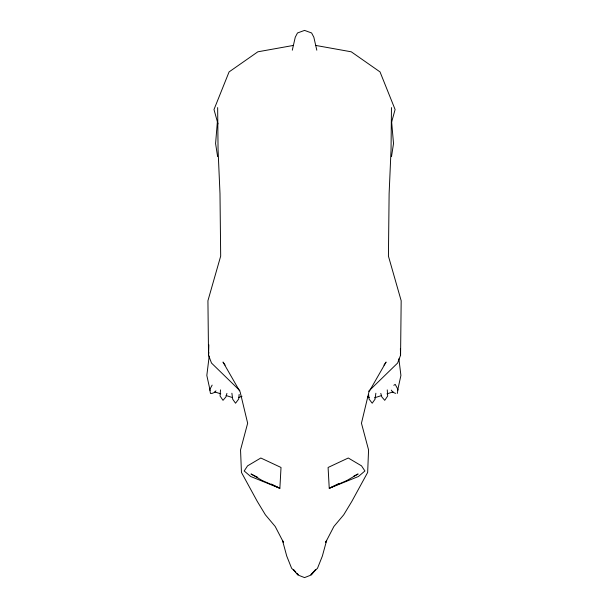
<?xml version="1.0" encoding="UTF-8"?>
<svg xmlns="http://www.w3.org/2000/svg" width="608" height="608" viewBox="0 0 608 608"><rect width="100%" height="100%" fill="white"/><g stroke="black" fill="none" stroke-linecap="round" stroke-linejoin="round"><path stroke-width="0.91" d="M391.461 107.586L391.05 149.705L389.12 193.564L388.428 256.128L401.174 300.724L400.573 355.239L397.602 363.067L368.6 391.271M208.848 344.797L208.529 355.239L211.508 363.067L239.833 390.61M220.491 389.88L220.058 396.013L223.014 400.33L225.925 396.902L226.928 393.384M208.833 352.427L208.529 355.239L207.928 300.724L220.681 256.128L219.99 193.564L218.059 149.705L217.649 107.586M239.149 394.432L238.655 399.099L235.539 403.21L232.712 399.243L231.884 393.232M209.205 356.045L206.826 375.44L210.11 390.458M375.858 393.232L375.03 399.243L372.202 403.21L369.086 399.099L368.592 394.432M391.491 156.636L393.52 143.556L391.529 120.688M397.267 393.452L397.974 389.508L395.192 384.37L393.802 385.305M217.39 121.585L215.589 143.556L217.618 156.636M397.624 390.458L400.915 375.44L398.878 358.819M292.296 50.198L295.268 37.202L297.487 32.976L304.555 30.4L311.615 32.976L313.834 37.202L316.806 50.198M391.362 123.029L395.109 109.524L380.03 71.911L351.264 51.809L315.856 45.456M212.154 385.1L209.768 389.508L210.467 393.452L212.139 393.391L214.905 392.251L215.924 390.822M383.96 365.127L386.103 362.049L368.957 391.917L361.456 423.236L368.57 449.92L367.658 472.424L351.834 501.395L343.725 514.809L333.898 526.475L325.66 542.351L326.656 540.322L322.354 556.107L317.498 568.275L310.924 574.606L315.666 569.574L311.418 574.91L304.555 577.6L297.692 574.91L293.436 569.574L295.807 572.09M338.588 483.656L329.24 488.285L328.092 467.468L348.278 458.006L361.517 465.85L364.914 470.972L358.462 476.49L329.24 488.285L347.054 480.426L358.135 473.974L353.886 476.079M238.496 397.609L242.007 396.234M374.543 397.792L381.649 395.534M386.977 393.847L393.186 391.871M293.254 45.456L257.845 51.809L229.079 71.911L213.993 109.524L217.991 123.933M214.556 391.871L220.765 393.847M226.092 395.534L232.309 397.51M367.49 396.925L369.246 397.609M395.603 393.391L392.836 392.251L391.301 390.108M257.769 477.341L250.975 473.974L262.056 480.426L279.87 488.285L281.018 467.468L260.824 458.006L247.585 465.85L244.196 470.972L250.648 476.49L279.87 488.285L271.373 484.074M295.556 572.067L291.612 568.275L286.748 556.107L282.454 540.322L283.442 542.351L275.204 526.475L265.384 514.809L257.268 501.395L241.452 472.424L240.54 449.92L247.654 423.236L240.145 391.917L222.999 362.049L225.15 365.127M296.871 573.336L298.178 574.606L296.993 573.344M380.806 393.384L381.809 396.902L384.727 400.33L387.684 396.013L387.25 389.88M400.376 353.37L400.573 355.239L400.376 348.597"/></g></svg>
